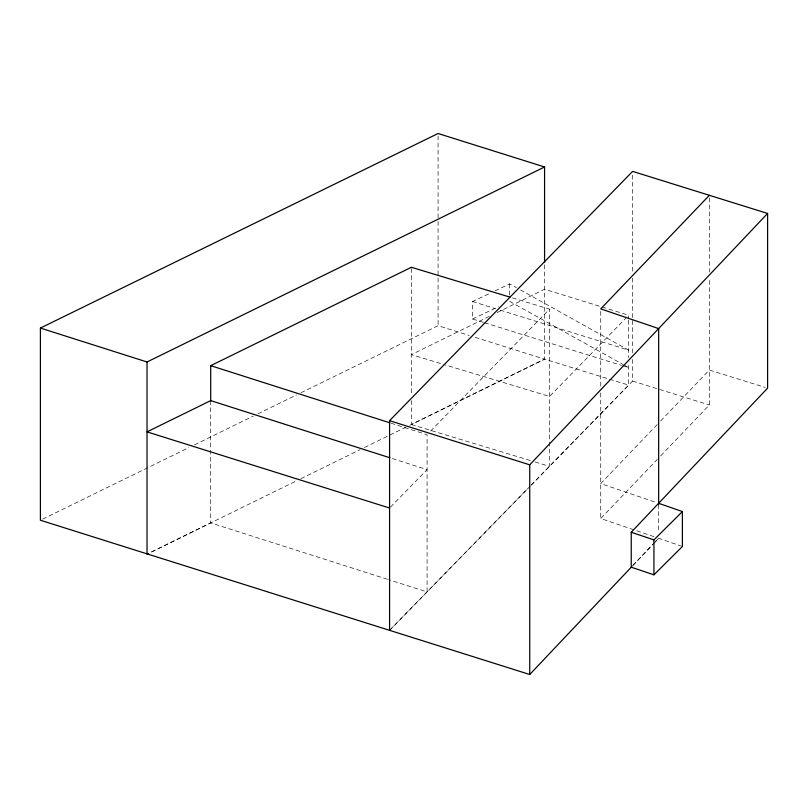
<?xml version="1.0" encoding="UTF-8"?>
<svg xmlns="http://www.w3.org/2000/svg" width="808" height="808" viewBox="0 0 808 808"><rect width="100%" height="100%" fill="white"/><g stroke="black" fill="none" stroke-linecap="round" stroke-linejoin="round"><path stroke-width="0.61" stroke-dasharray="4.04 3.03" d="M632.704 565.691L652.601 544.653M653.47 543.744L658.661 538.259L681.215 546.087M632.957 565.378L654.379 542.774M655.237 541.875L658.661 538.259M657.217 424.533L600.738 483.578L656.298 502.505M660.692 420.907L709.343 370.044L765.226 387.426M653.935 536.643L600.738 518.514L657.217 459.479M660.692 455.843L709.343 404.98L709.343 278.184M430.603 431.068L549.541 309.111L512.292 297.839M626.927 317.029L549.541 396.465L443.814 364.469M390.456 629.422L527.826 488.527M531.351 484.911L632.614 381.043L632.614 358.449M530.149 486.224L389.577 630.331M531.038 485.325L628.685 385.113L628.685 362.651M390.446 507.141L427.079 469.62L391.011 458.126M489.264 316.413L411.373 354.641L442.612 364.105M497.162 312.534L544.572 289.264L628.685 315.231L628.685 318.968M387.406 579.265L210.706 522.907L147.026 554.167L296.526 480.831M411.373 400.627L411.373 424.533L544.572 359.156L608.252 378.811M42.662 519.13L188.83 447.622M194.496 444.854L253.409 416.029M257.944 413.817L296.465 394.971M300.99 392.749L438.087 325.685L469.196 335.461M300.899 478.7L359.954 449.713M364.489 447.491L405.737 427.291M409.787 425.271L544.572 359.156L544.572 263.691M483.366 322.362L472.559 318.998L472.559 301.525L490.557 292.991M495.051 290.85L509.676 283.921L516.292 287.598M472.559 318.998L498.425 306.727M411.373 424.533L530.311 460.53M535.118 461.984L549.541 466.347L549.541 309.111M609.454 379.174L628.685 385.113M472.559 301.525L495.375 308.636M500.182 310.131L628.685 350.167L520.695 290.052M484.568 322.735L621.483 365.398M622.685 365.772L628.685 367.64L624.281 365.186M632.614 381.043L709.343 404.98M475.175 337.34L544.572 359.156M391.011 423.18L427.079 434.684L427.079 591.921L388.608 579.649M509.676 301.384L623.18 364.57M709.343 197.839L709.343 272.003M658.661 504.556L658.661 532.018M632.614 175.154L632.614 273.074M632.614 278.104L632.614 353.429M628.685 320.221L628.685 357.661M600.738 311.373L600.738 388.052M600.738 392.981L600.738 518.514M509.676 283.921L509.676 295.152M438.087 136.017L438.087 220.17M438.087 221.432L438.087 325.685M411.373 268.549L411.373 394.577M210.706 400.616L210.706 522.907"/><path stroke-width="1.21" d="M529.725 674.498L529.725 464.842L767.6 213.453L632.614 171.387L389.577 420.675L389.577 630.331L529.725 674.498L631.836 566.6M658.661 503.313L682.396 511.555L682.396 546.501L653.935 574.831L631.24 567.186L631.24 532.25L767.6 388.163L767.6 213.453M709.343 195.334L600.738 308.868L658.661 328.604L658.661 504.364M653.935 574.831L653.935 539.895L682.396 511.555M389.577 630.331L40.4 520.241L40.4 328.058L438.087 133.502L544.572 166.973L544.572 262.428M40.4 328.058L147.026 361.984L544.572 166.973M210.706 400.889L210.706 365.671L411.373 267.286L509.888 297.112M389.577 420.675L529.725 464.842M389.577 508.03L147.026 431.876L210.706 400.616L389.81 457.742M210.706 365.671L389.81 422.796M631.24 532.25L653.935 539.895M147.026 361.984L147.026 554.167"/></g></svg>
